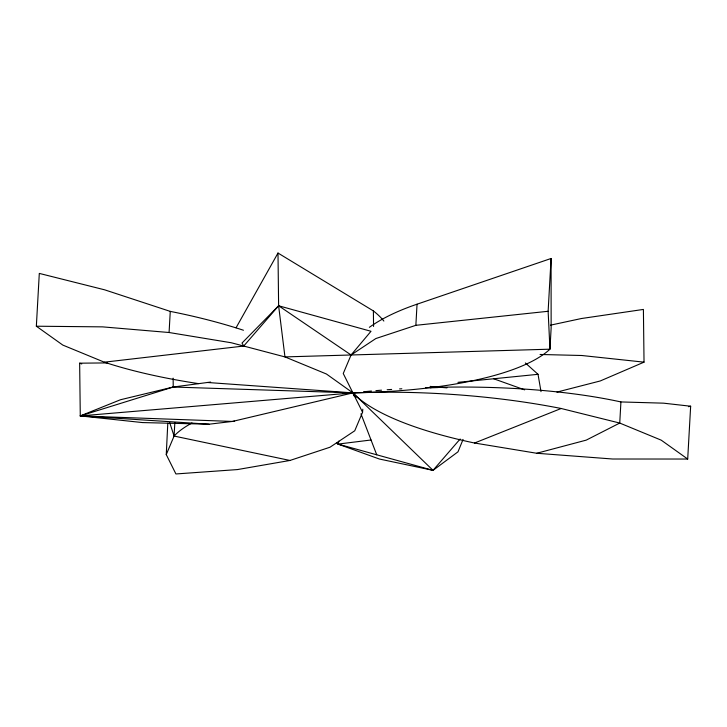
<?xml version="1.0" encoding="UTF-8"?>
<svg xmlns="http://www.w3.org/2000/svg" width="727" height="727" viewBox="0 0 727 727"><rect width="100%" height="100%" fill="white"/><g stroke="black" fill="none" stroke-linecap="round" stroke-linejoin="round"><path stroke-width="1.09" d="M362.782 409.201L362.564 412.254L354.74 430.793L329.976 447.232L289.955 460.464L237.411 469.578L175.916 473.959L166.265 454.593L167.792 423.223M198.416 383.611A256.822 72.936 3.2 0 1 104.306 362.182L62.822 345.089L36.35 326.214L39.303 273.407L104.661 289.828L170.263 311.392A257.767 87.449 7 0 1 243.454 330.24M463.063 439.435L458.001 451.821L433.028 470.351L352.904 392.889L326.441 374.014L284.957 356.912L231.286 342.762L169.082 332.512L170.263 311.392M166.265 454.593L174.089 436.055L174.834 422.714M362.564 412.254L343.253 373.524L351.077 354.985L375.841 338.546L415.862 325.314L417.044 304.195L551.084 258.485L551.139 328.068L549.957 349.187A273.416 77.653 3.2 0 1 352.904 392.889L232.422 421.442L80.279 415.917L79.652 363.182L107.578 362.909M383.865 321.061A198.625 73.345 -0.8 0 0 373.387 310.92L277.996 253.041L278.614 305.767L284.957 356.912L549.957 349.187L548.131 311.283L551.084 258.485M536.726 453.266L612.67 459.01L687.697 459.037L690.65 406.229L663.524 403.167L620.922 401.94L619.74 423.059L586.207 440.135L536.726 453.266L474.531 443.016A256.822 72.936 3.2 0 1 352.904 392.889L207.459 382.484M460.155 438.99L433.028 470.351L379.394 459.028L338 444.097L338.873 441.107M236.066 327.768L277.996 253.041M243.736 346.043L278.614 305.767L370.997 331.285L351.077 354.985L278.614 305.767L242.018 343.044L243.736 346.043L104.306 362.182M550.439 325.169L581.446 318.517L643.404 309.429L644.031 362.155L600.238 380.966L556.927 392.098M234.612 421.178L209.049 424.204L142.492 422.569L80.279 415.917L120.5 399.741L173.235 387.028L210.621 382.066M474.531 443.016L561.162 408.492L619.74 423.059L661.225 440.162L687.697 459.037M209.049 424.204L80.279 415.917L173.235 387.028L352.904 392.889A273.416 77.653 3.2 0 1 561.162 408.492M688.451 406.693L690.65 406.229M336.574 442.661L338 444.097L371.034 439.989M415.862 325.314L548.131 311.283M364.082 391.771L366.317 391.544M457.928 382.347L538.025 374.314L541.015 391.653M80.279 415.917L352.904 392.889A274.306 92.538 -0.3 0 0 355.203 392.689M36.35 326.214L102.598 326.868L169.082 332.512M540.07 354.476L581.809 355.503L644.031 362.155M430.066 386.41L446.987 387.864M169.736 422.741L174.089 436.055L289.955 460.464M338 444.097L433.028 470.351M493.678 378.767L524.667 389.863M79.652 363.182L81.76 363.954M525.376 362.955L538.025 374.314M356.039 397.351L352.904 392.889A257.767 77.807 8.2 0 1 350.741 392.789M354.113 396.033L352.904 392.889A256.822 72.936 3.2 0 1 343.071 393.116M360.965 413.817L376.74 454.802M373.387 310.92L373.569 326.468M173.126 378.149L173.235 387.028M438.19 387.546A188.502 55.216 -5.8 0 1 430.175 387.809M369.371 327.323A257.767 93.529 2 0 1 417.044 304.195M355.058 392.653A274.306 73.509 -1.5 0 0 352.904 392.889A256.822 72.936 3.2 0 0 348.26 393.034M363.754 391.762A274.306 73.509 -1.5 0 1 371.47 391.035M375.923 390.644A274.306 73.509 -1.5 0 1 381.521 390.181M387.146 389.754A274.306 73.509 -1.5 0 1 391.653 389.436M399.577 388.918A274.306 73.509 -1.5 0 1 401.849 388.781M425.595 387.673A274.306 73.509 -1.5 0 1 620.922 401.94M174.089 436.055A256.822 72.936 3.2 0 1 191.983 423.014"/></g></svg>
